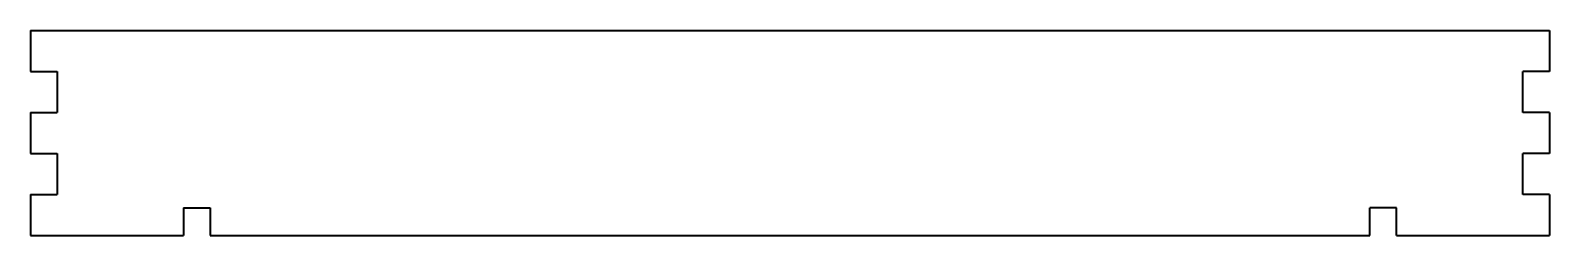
# Model space of a CAD drawing. Header units: inches. Extents: x -6.7 to 0, y -0.79 to 0.12.
import ezdxf

# ---------------------------------------------------------------- set-up
doc = ezdxf.new("R2010")
doc.units = ezdxf.units.IN
doc.header["$MEASUREMENT"] = 0
doc.layers.add('Visible', color=7, linetype='Continuous', lineweight=40)

msp = doc.modelspace()

# ---------------------------------------------------------------- linework, layer by layer
at = {"layer": 'Visible'}
for p, q in [((-6.7047, 0.1181), (0, 0.1181)), ((-6.7047, 0.1181), (-6.7047, -0.063)), ((0, 0.1181), (0, -0.063)), ((-6.7047, -0.063), (-6.5866, -0.063)), ((-6.5866, -0.063), (-6.5866, -0.2441)), ((-0.1181, -0.2441), (-0.1181, -0.063)), ((0, -0.063), (-0.1181, -0.063)), ((-6.7047, -0.2441), (-6.7047, -0.4252)), ((-6.7047, -0.2441), (-6.5866, -0.2441)), ((0, -0.2441), (-0.1181, -0.2441)), ((0, -0.2441), (0, -0.4252)), ((-6.7047, -0.4252), (-6.5866, -0.4252)), ((-6.5866, -0.4252), (-6.5866, -0.6063)), ((-0.1181, -0.6063), (-0.1181, -0.4252)), ((0, -0.4252), (-0.1181, -0.4252)), ((-6.7047, -0.6063), (-6.5866, -0.6063)), ((-6.7047, -0.6063), (-6.7047, -0.7874)), ((-6.0295, -0.6654), (-6.0295, -0.7874)), ((-6.0295, -0.6654), (-5.9114, -0.6654)), ((-5.9114, -0.6654), (-5.9114, -0.7874)), ((-0.7933, -0.7874), (-0.7933, -0.6654)), ((-0.6752, -0.6654), (-0.7933, -0.6654)), ((-0.6752, -0.7874), (-0.6752, -0.6654)), ((0, -0.6063), (-0.1181, -0.6063)), ((0, -0.6063), (0, -0.7874)), ((-6.7047, -0.7874), (-6.0295, -0.7874)), ((-5.9114, -0.7874), (-0.7933, -0.7874)), ((-0.6752, -0.7874), (0, -0.7874))]:
    msp.add_line(p, q, dxfattribs=at)

doc.saveas('drawing.dxf')
